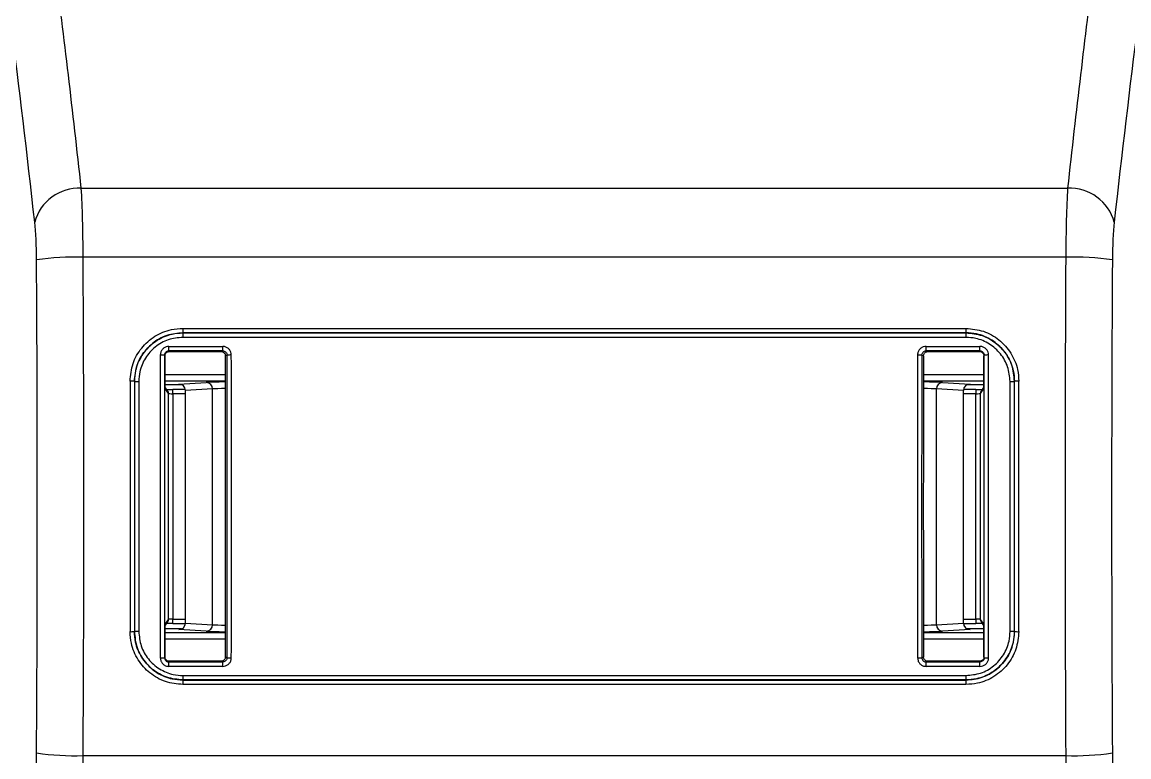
# Model space of a CAD drawing. Extents: x 9.3 to 87.2, y 1.1 to 68.8.
# Drawn here: x 79.536 to 82.111, y 26.507 to 28.216 of the extents above; entities that cross this region are included whole.
import ezdxf

# ---------------------------------------------------------------- set-up
doc = ezdxf.new("R2010")
doc.units = 0
doc.header["$MEASUREMENT"] = 0
doc.layers.add('OBJECT', color=7, linetype='CONTINUOUS')

msp = doc.modelspace()

# ---------------------------------------------------------------- linework, layer by layer
at = {"layer": 'OBJECT'}
for p, q in [((79.6735, 27.8297), (81.9683, 27.8297)), ((81.9641, 27.6692), (79.6777, 27.6692)), ((79.9099, 27.5039), (81.7319, 27.5039)), ((79.9099, 27.5039), (79.9099, 27.4935)), ((81.7319, 27.5039), (81.7319, 27.4935)), ((79.9099, 27.4935), (79.9099, 27.4933)), ((81.7319, 27.4935), (79.9099, 27.4935)), ((79.9099, 27.4933), (79.9099, 27.4829)), ((79.9099, 27.4933), (81.7319, 27.4933)), ((81.7319, 27.4829), (79.9099, 27.4829)), ((81.7319, 27.4933), (81.7319, 27.4935)), ((81.7319, 27.4933), (81.7319, 27.4829)), ((79.8773, 27.4618), (80.0025, 27.4618)), ((79.8773, 27.4514), (79.8773, 27.4618)), ((80.0025, 27.4514), (79.8773, 27.4514)), ((79.8773, 27.4514), (79.8781, 27.4499)), ((79.9985, 27.4499), (80.0025, 27.4514)), ((80.0025, 27.4514), (80.0025, 27.4618)), ((81.6393, 27.4618), (81.7644, 27.4618)), ((81.6393, 27.4514), (81.6393, 27.4618)), ((81.7644, 27.4514), (81.6393, 27.4514)), ((81.6393, 27.4514), (81.6433, 27.4499)), ((81.7637, 27.4499), (81.7644, 27.4514)), ((81.7644, 27.4514), (81.7644, 27.4618)), ((79.8681, 27.4399), (79.8673, 27.4414)), ((79.8781, 27.4499), (79.9985, 27.4499)), ((79.8781, 27.4499), (79.9985, 27.4499)), ((79.8781, 27.4499), (79.8781, 27.4499)), ((79.9985, 27.4499), (79.9985, 27.4499)), ((80.0126, 27.4415), (80.0086, 27.4399)), ((81.6331, 27.4399), (81.6292, 27.4415)), ((81.6433, 27.4499), (81.7637, 27.4499)), ((81.6433, 27.4499), (81.7637, 27.4499)), ((81.6433, 27.4499), (81.6433, 27.4499)), ((81.7637, 27.4499), (81.7637, 27.4499)), ((81.7744, 27.4414), (81.7737, 27.4399)), ((79.7971, 27.3806), (79.797, 27.3806)), ((79.8681, 27.3965), (80.0088, 27.3965)), ((80.0088, 27.381), (79.8681, 27.381)), ((79.9004, 27.3743), (79.9643, 27.378)), ((81.633, 27.3965), (81.7737, 27.3965)), ((81.7737, 27.381), (81.633, 27.381)), ((81.6775, 27.378), (81.7414, 27.3743)), ((81.8448, 27.3806), (81.8446, 27.3806)), ((79.8681, 27.3729), (79.9069, 27.3729)), ((79.8749, 27.3579), (79.8681, 27.3681)), ((79.8766, 27.3524), (79.8681, 27.3651)), ((79.8766, 26.8269), (79.8766, 27.3524)), ((79.9157, 27.3619), (79.8866, 27.3619)), ((79.8866, 27.3519), (79.8866, 27.3619)), ((79.8866, 27.3519), (79.8866, 26.8274)), ((79.9159, 27.3519), (79.8866, 27.3519)), ((79.9788, 27.363), (79.9159, 27.3593)), ((79.9159, 26.8182), (79.9159, 27.3593)), ((79.9788, 26.8145), (79.9788, 27.363)), ((81.663, 26.8145), (81.663, 27.363)), ((81.7259, 27.3593), (81.663, 27.363)), ((81.7259, 26.8182), (81.7259, 27.3593)), ((81.7552, 27.3519), (81.7259, 27.3519)), ((81.7552, 27.3619), (81.7261, 27.3619)), ((81.7349, 27.3729), (81.7736, 27.3729)), ((81.7552, 27.3619), (81.7552, 27.3519)), ((81.7552, 26.8274), (81.7552, 27.3519)), ((81.7734, 27.3646), (81.7652, 27.3524)), ((81.7652, 27.3524), (81.7652, 26.8269)), ((81.7735, 27.3679), (81.7669, 27.3579)), ((81.7735, 27.3662), (81.7734, 27.3646)), ((81.7735, 27.366), (81.7735, 27.3659)), ((79.8681, 26.8142), (79.8766, 26.8269)), ((79.8681, 26.8112), (79.8749, 26.8214)), ((79.8866, 26.8174), (79.8866, 26.8274)), ((79.8866, 26.8274), (79.9159, 26.8274)), ((79.8866, 26.8174), (79.9159, 26.8174)), ((79.9159, 26.8182), (79.9788, 26.8145)), ((81.663, 26.8145), (81.7259, 26.8182)), ((81.7259, 26.8274), (81.7552, 26.8274)), ((81.7259, 26.8174), (81.7552, 26.8174)), ((81.7552, 26.8274), (81.7552, 26.8174)), ((81.7652, 26.8269), (81.7734, 26.8147)), ((81.7669, 26.8214), (81.7735, 26.8114)), ((81.7734, 26.8147), (81.7735, 26.8131)), ((81.7735, 26.8134), (81.7735, 26.8133)), ((79.797, 26.7986), (79.7971, 26.7986)), ((79.9069, 26.8046), (79.8681, 26.8046)), ((79.8681, 26.7965), (80.0088, 26.7965)), ((80.0088, 26.781), (79.8681, 26.781)), ((79.9643, 26.7995), (79.9004, 26.8032)), ((81.633, 26.7965), (81.7737, 26.7965)), ((81.7737, 26.781), (81.633, 26.781)), ((81.7414, 26.8032), (81.6775, 26.7995)), ((81.7736, 26.8046), (81.7349, 26.8046)), ((81.8446, 26.7986), (81.8448, 26.7986)), ((79.8673, 26.7378), (79.8681, 26.7394)), ((79.8781, 26.7294), (79.8773, 26.7279)), ((79.9985, 26.7294), (79.8781, 26.7294)), ((79.9985, 26.7294), (79.8781, 26.7294)), ((79.8781, 26.7294), (79.8781, 26.7294)), ((80.0025, 26.7279), (79.9985, 26.7294)), ((79.9985, 26.7294), (79.9985, 26.7294)), ((80.0086, 26.7394), (80.0126, 26.7378)), ((81.6292, 26.7378), (81.6331, 26.7394)), ((81.6433, 26.7294), (81.6393, 26.7279)), ((81.7637, 26.7294), (81.6433, 26.7294)), ((81.7637, 26.7294), (81.6433, 26.7294)), ((81.6433, 26.7294), (81.6433, 26.7294)), ((81.7644, 26.7279), (81.7637, 26.7294)), ((81.7637, 26.7294), (81.7637, 26.7294)), ((81.7737, 26.7394), (81.7744, 26.7378)), ((79.8773, 26.7175), (79.8773, 26.7279)), ((79.8773, 26.7279), (80.0025, 26.7279)), ((80.0025, 26.7175), (79.8773, 26.7175)), ((80.0025, 26.7175), (80.0025, 26.7279)), ((81.6393, 26.7175), (81.6393, 26.7279)), ((81.6393, 26.7279), (81.7644, 26.7279)), ((81.7644, 26.7175), (81.6393, 26.7175)), ((81.7644, 26.7175), (81.7644, 26.7279)), ((79.9099, 26.6963), (79.9099, 26.6859)), ((79.9099, 26.6963), (81.7319, 26.6963)), ((79.9099, 26.6859), (79.9099, 26.6858)), ((81.7319, 26.6859), (79.9099, 26.6859)), ((79.9099, 26.6858), (79.9099, 26.6754)), ((79.9099, 26.6858), (81.7319, 26.6858)), ((81.7319, 26.6963), (81.7319, 26.6859)), ((81.7319, 26.6858), (81.7319, 26.6859)), ((81.7319, 26.6858), (81.7319, 26.6754)), ((81.7319, 26.6754), (79.9099, 26.6754)), ((79.6777, 26.51), (81.9641, 26.51))]:
    msp.add_line(p, q, dxfattribs=at)
for centre, radius, start, end in [((79.6682, 27.7231), 0.1068, 87.178, 165.0664), ((81.9736, 27.7231), 0.1068, 14.9334, 92.8222), ((79.658, 27.0682), 0.6014, 88.1162, 98.4756), ((81.9838, 27.0682), 0.6014, 81.5244, 91.8837), ((79.8597, 27.3669), 0.0749, 84.1707, 91.8308), ((80.0206, 27.3549), 0.087, 88.7207, 95.2928), ((81.6212, 27.3549), 0.0869, 84.7069, 91.2795), ((81.7821, 27.367), 0.0749, 88.1686, 95.8299), ((79.7893, 27.2903), 0.0907, 85.1893, 91.5128), ((79.8047, 27.4709), 0.0906, 265.1845, 271.5143), ((79.964, 27.3632), 0.0148, 359.2951, 88.7252), ((81.6778, 27.3632), 0.0148, 91.2766, 180.7031), ((81.837, 27.4709), 0.0906, 268.4858, 274.8154), ((81.8524, 27.2903), 0.0907, 88.4868, 94.8111), ((79.8666, 27.3524), 0.01, 359.9917, 33.67), ((81.7752, 27.3524), 0.00999, 146.3119, 180.0264), ((79.8666, 26.8269), 0.01, 326.3298, 0.0085), ((79.964, 26.8144), 0.0148, 271.2748, 0.7049), ((81.6778, 26.8144), 0.0148, 179.2969, 268.7234), ((81.7752, 26.8269), 0.00999, 179.9735, 213.6883), ((79.7893, 26.889), 0.0907, 268.4872, 274.8107), ((79.8047, 26.7084), 0.0906, 88.4857, 94.8155), ((81.837, 26.7084), 0.0906, 85.1846, 91.5142), ((81.8524, 26.889), 0.0907, 265.1889, 271.5132), ((79.8597, 26.8123), 0.0749, 268.1685, 275.83), ((80.0206, 26.8244), 0.087, 264.7074, 271.279), ((81.6212, 26.8244), 0.087, 268.7207, 275.2928), ((81.7821, 26.8123), 0.0749, 264.1694, 271.832), ((79.658, 27.1111), 0.6014, 261.5244, 271.8838), ((81.9838, 27.1111), 0.6014, 268.1163, 278.4755)]:
    msp.add_arc(centre, radius, start, end, dxfattribs=at)
for centre, major_axis, ratio, start_param, end_param in [((78.9497, 20.4846), (0, 10.1198), 0.103972, 5.524599, 5.601947), ((82.6921, 20.4846), (0, 10.1198), 0.103972, 0.681238, 0.758586), ((78.8413, 20.4846), (0, 10.0108), 0.105104, 5.524599, 5.594554), ((82.8005, 20.4846), (0, 10.0108), 0.105104, 0.688631, 0.758586), ((79.664, 27.6555), (0, 0.24), 0.057369, 4.769693, 5.524599), ((81.9778, 27.6555), (0, 0.24), 0.057369, 0.758586, 1.513492), ((79.5556, 27.6555), (0, 0.131), 0.105104, 4.769693, 5.524599), ((82.0862, 27.6555), (0, 0.131), 0.105104, 0.758586, 1.513492), ((78.5189, 27.0896), (0, 10.011), 0.105104, 4.655085, 4.769693), ((78.6273, 27.0896), (0, 10.12), 0.103972, 4.655085, 4.769693), ((83.0145, 27.0896), (0, 10.12), 0.103972, 1.513492, 1.6281), ((83.1229, 27.0896), (0, 10.011), 0.105104, 1.513492, 1.6281), ((80.0332, 27.0896), (0, 10.09), 0.017438, 1.535888, 1.605705), ((80.0432, 27.0896), (0, 10.08), 0.017455, 1.535888, 1.605705), ((80.0432, 27.0896), (0, 10.035), 0.017455, 1.535888, 1.543342), ((79.1312, 27.0896), (0, 10.035), 0.087489, 4.677476, 4.747302), ((79.1312, 27.0896), (0, 10.08), 0.087489, 4.677476, 4.747302), ((79.1412, 27.0896), (0, 10.09), 0.087402, 4.677476, 4.747302), ((82.5006, 27.0896), (0, 10.09), 0.087402, 1.535883, 1.60571), ((82.5106, 27.0896), (0, 10.08), 0.087489, 1.535883, 1.60571), ((82.5106, 27.0896), (0, 10.035), 0.087489, 1.535883, 1.60571), ((81.5986, 27.0896), (0, 10.035), 0.017455, 4.741842, 4.747297), ((81.5986, 27.0896), (0, 10.08), 0.017455, 4.677481, 4.747297), ((81.6086, 27.0896), (0, 10.09), 0.017438, 4.677481, 4.747297), ((79.9634, 27.0896), (0, 10.12), 0.017438, 1.542009, 1.599584), ((79.9734, 27.0896), (0, 10.11), 0.017455, 1.542009, 1.599584), ((79.9734, 27.0896), (0, 10.1), 0.017455, 1.54198, 1.599612), ((79.9834, 27.0896), (0, 10.09), 0.017472, 1.54198, 1.599612), ((79.9004, 27.3593), (0.0155, 0.0009), 0.96581, 6.227335, 7.794117), ((80.2203, 27.3769), (0.265, 0), 0.015513, 2.494666, 2.879763), ((81.4215, 27.3769), (0.265, 0), 0.015513, 0.261829, 0.646927), ((81.7414, 27.3593), (0.0155, -0.0009), 0.96581, 1.630661, 3.197443), ((81.7733, 27.3846), (0, 0.02), 0.017455, 3.167773, 4.741842), ((81.6584, 27.0896), (0, 10.09), 0.017472, 4.683573, 4.741205), ((81.6684, 27.0896), (0, 10.1), 0.017455, 4.683573, 4.741205), ((81.6684, 27.0896), (0, 10.11), 0.017455, 4.683602, 4.741176), ((81.6784, 27.0896), (0, 10.12), 0.017438, 4.683602, 4.741176), ((79.8866, 27.3624), (0.02, 0), 0.026186, 3.8607, 4.712389), ((79.8866, 27.3524), (0.01, 0), 0.052372, 3.159046, 4.712389), ((80.2203, 27.3619), (0.25, 0), 0.016443, 2.578608, 2.879763), ((81.4215, 27.3619), (0.25, 0), 0.016443, 0.261829, 0.562985), ((81.7552, 27.3624), (0.02, 0), 0.026186, 4.712389, 5.624307), ((81.7552, 27.3524), (0.01, 0), 0.052372, 4.712389, 6.265732), ((80.0432, 27.0896), (0, 10.035), 0.017455, 1.59825, 1.605705), ((79.8866, 26.8169), (0.02, 0), 0.026186, 1.570796, 2.482715), ((79.8866, 26.8269), (0.01, 0), 0.052372, 1.570796, 3.124139), ((79.9004, 26.8182), (0.0155, -0.0009), 0.96581, 4.772254, 6.339035), ((80.2203, 26.8156), (0.25, 0), 0.016443, 3.403422, 3.704546), ((81.4215, 26.8156), (0.25, 0), 0.016443, 5.720232, 6.021356), ((81.7414, 26.8182), (0.0155, 0.0009), 0.96581, 3.085743, 4.652524), ((81.7552, 26.8269), (0.01, 0), 0.052372, 0.017453, 1.570796), ((81.7552, 26.8169), (0.02, 0), 0.026186, 0.719107, 1.570796), ((81.7733, 26.7947), (0, 0.02), 0.017455, 4.682936, 6.257005), ((80.2203, 26.8006), (0.265, 0), 0.015513, 3.403422, 3.788492), ((81.4215, 26.8006), (0.265, 0), 0.015513, 5.636286, 6.021356), ((81.5986, 27.0896), (0, 10.035), 0.017455, 4.677481, 4.682936), ((79.5556, 26.5238), (0, 0.131), 0.105104, 3.900179, 4.655085), ((79.664, 26.5238), (0, 0.24), 0.057369, 3.900179, 4.655085), ((81.9778, 26.5238), (0, 0.24), 0.057369, 1.6281, 2.383006), ((82.0862, 26.5238), (0, 0.131), 0.105104, 1.6281, 2.383006)]:
    msp.add_ellipse(centre, major_axis=major_axis, ratio=ratio, start_param=start_param, end_param=end_param, dxfattribs=at)
for points, knots in [([(79.787, 27.3809), (79.7883, 27.3948), (79.7911, 27.4225), (79.8123, 27.4594), (79.8436, 27.4872), (79.8781, 27.5018), (79.9009, 27.5033), (79.9099, 27.5039)], [0, 0, 0, 0, 0.2151315, 0.430265, 0.6453086, 0.8600658, 1, 1, 1, 1]), ([(81.7319, 27.5039), (81.7457, 27.5026), (81.7733, 27.4998), (81.8101, 27.4787), (81.8379, 27.4475), (81.8527, 27.4129), (81.8542, 27.39), (81.8548, 27.3809)], [0, 0, 0, 0, 0.21434, 0.428673, 0.643186, 0.858034, 1, 1, 1, 1]), ([(79.9099, 27.4935), (79.8972, 27.4923), (79.8718, 27.4898), (79.838, 27.4703), (79.8125, 27.4417), (79.7989, 27.41), (79.7975, 27.389), (79.797, 27.3806)], [0, 0, 0, 0, 0.214577, 0.429151, 0.643826, 0.858661, 1, 1, 1, 1]), ([(79.7971, 27.3806), (79.7984, 27.3933), (79.8009, 27.4187), (79.8204, 27.4525), (79.849, 27.4779), (79.8807, 27.4914), (79.9016, 27.4928), (79.9099, 27.4933)], [0, 0, 0, 0, 0.214843, 0.429686, 0.644528, 0.859298, 1, 1, 1, 1]), ([(79.9099, 27.4829), (79.8983, 27.4818), (79.8752, 27.4795), (79.8444, 27.4618), (79.8212, 27.4358), (79.8089, 27.4069), (79.8076, 27.3879), (79.8071, 27.3804)], [0, 0, 0, 0, 0.214877, 0.42976, 0.644617, 0.8594, 1, 1, 1, 1]), ([(81.8448, 27.3806), (81.8436, 27.3933), (81.8411, 27.4187), (81.8216, 27.4526), (81.7929, 27.4781), (81.7611, 27.4916), (81.7402, 27.493), (81.7319, 27.4935)], [0, 0, 0, 0, 0.214894, 0.429788, 0.644687, 0.859483, 1, 1, 1, 1]), ([(81.7319, 27.4933), (81.7446, 27.4921), (81.7699, 27.4896), (81.8037, 27.4702), (81.8292, 27.4416), (81.8427, 27.4099), (81.8441, 27.389), (81.8446, 27.3806)], [0, 0, 0, 0, 0.214633, 0.429265, 0.643958, 0.858756, 1, 1, 1, 1]), ([(81.8346, 27.3804), (81.8335, 27.3919), (81.8312, 27.415), (81.8135, 27.4457), (81.7874, 27.4689), (81.7586, 27.4812), (81.7395, 27.4825), (81.7319, 27.4829)], [0, 0, 0, 0, 0.214604, 0.429204, 0.643897, 0.858706, 1, 1, 1, 1]), ([(79.8773, 27.4618), (79.8751, 27.4616), (79.8706, 27.4611), (79.8646, 27.4577), (79.8601, 27.4526), (79.8577, 27.447), (79.8574, 27.4433), (79.8573, 27.4418)], [0, 0, 0, 0, 0.2145499, 0.4291091, 0.6437392, 0.8585491, 1, 1, 1, 1]), ([(79.8673, 27.4414), (79.8674, 27.4426), (79.8677, 27.4448), (79.8694, 27.4478), (79.8719, 27.4501), (79.8747, 27.4513), (79.8766, 27.4514), (79.8773, 27.4514)], [0, 0, 0, 0, 0.2145901, 0.4291721, 0.6438406, 0.8586265, 1, 1, 1, 1]), ([(80.0225, 27.4418), (80.0223, 27.4441), (80.0218, 27.4486), (80.0184, 27.4546), (80.0133, 27.4591), (80.0077, 27.4615), (80.0039, 27.4617), (80.0025, 27.4618)], [0, 0, 0, 0, 0.214325, 0.428641, 0.643244, 0.858471, 1, 1, 1, 1]), ([(80.0025, 27.4514), (80.0036, 27.4513), (80.0059, 27.4511), (80.009, 27.4493), (80.0112, 27.4468), (80.0124, 27.444), (80.0125, 27.4422), (80.0126, 27.4415)], [0, 0, 0, 0, 0.219261, 0.43859, 0.656432, 0.871061, 1, 1, 1, 1]), ([(81.6393, 27.4618), (81.6371, 27.4616), (81.6325, 27.4611), (81.6265, 27.4577), (81.622, 27.4526), (81.6196, 27.447), (81.6193, 27.4433), (81.6193, 27.4418)], [0, 0, 0, 0, 0.2158887, 0.4317743, 0.6474045, 0.8624418, 1, 1, 1, 1]), ([(81.6292, 27.4415), (81.6293, 27.4426), (81.6296, 27.4448), (81.6313, 27.4478), (81.6338, 27.45), (81.6366, 27.4513), (81.6385, 27.4514), (81.6393, 27.4514)], [0, 0, 0, 0, 0.2109945, 0.4219293, 0.6343698, 0.8499443, 1, 1, 1, 1]), ([(81.7844, 27.4418), (81.7842, 27.444), (81.7838, 27.4486), (81.7803, 27.4545), (81.7752, 27.4591), (81.7696, 27.4615), (81.7659, 27.4617), (81.7644, 27.4618)], [0, 0, 0, 0, 0.214996, 0.429992, 0.644917, 0.859672, 1, 1, 1, 1]), ([(81.7644, 27.4514), (81.7656, 27.4513), (81.7678, 27.4511), (81.7708, 27.4494), (81.7731, 27.4468), (81.7743, 27.444), (81.7744, 27.4422), (81.7744, 27.4414)], [0, 0, 0, 0, 0.214943, 0.429901, 0.644803, 0.85958, 1, 1, 1, 1]), ([(79.8681, 27.4399), (79.8682, 27.441), (79.8685, 27.4432), (79.8702, 27.4462), (79.8727, 27.4485), (79.8755, 27.4497), (79.8774, 27.4498), (79.8781, 27.4499)], [0, 0, 0, 0, 0.214592, 0.429174, 0.643843, 0.858663, 1, 1, 1, 1]), ([(79.9985, 27.4499), (79.9997, 27.4498), (80.002, 27.4495), (80.005, 27.4478), (80.0073, 27.4452), (80.0085, 27.4424), (80.0086, 27.4406), (80.0086, 27.4399)], [0, 0, 0, 0, 0.2192955, 0.4386213, 0.6564393, 0.8710646, 1, 1, 1, 1]), ([(81.6331, 27.4399), (81.6333, 27.441), (81.6335, 27.4433), (81.6352, 27.4462), (81.6377, 27.4485), (81.6406, 27.4497), (81.6425, 27.4498), (81.6433, 27.4499)], [0, 0, 0, 0, 0.210996, 0.421941, 0.634365, 0.849958, 1, 1, 1, 1]), ([(81.7637, 27.4499), (81.7648, 27.4498), (81.767, 27.4495), (81.77, 27.4478), (81.7723, 27.4453), (81.7735, 27.4425), (81.7736, 27.4406), (81.7737, 27.4399)], [0, 0, 0, 0, 0.214959, 0.429912, 0.64481, 0.859584, 1, 1, 1, 1]), ([(79.9099, 26.6754), (79.8961, 26.6767), (79.8685, 26.6794), (79.8317, 26.7006), (79.8039, 26.7318), (79.7891, 26.7663), (79.7876, 26.7892), (79.787, 26.7984)], [0, 0, 0, 0, 0.2143401, 0.4286737, 0.6431867, 0.8580339, 1, 1, 1, 1]), ([(79.797, 26.7986), (79.7982, 26.7859), (79.8007, 26.7605), (79.8202, 26.7267), (79.8489, 26.7012), (79.8807, 26.6877), (79.9016, 26.6863), (79.9099, 26.6858)], [0, 0, 0, 0, 0.2148944, 0.4297875, 0.6446888, 0.8594841, 1, 1, 1, 1]), ([(79.9099, 26.6859), (79.8972, 26.6872), (79.8719, 26.6897), (79.8381, 26.7091), (79.8126, 26.7377), (79.7991, 26.7694), (79.7977, 26.7903), (79.7971, 26.7986)], [0, 0, 0, 0, 0.214633, 0.429263, 0.643959, 0.858756, 1, 1, 1, 1]), ([(79.8071, 26.7989), (79.8083, 26.7874), (79.8106, 26.7643), (79.8283, 26.7336), (79.8543, 26.7104), (79.8832, 26.6981), (79.9023, 26.6968), (79.9099, 26.6963)], [0, 0, 0, 0, 0.214604, 0.429203, 0.643897, 0.858708, 1, 1, 1, 1]), ([(81.7319, 26.6963), (81.7434, 26.6975), (81.7666, 26.6997), (81.7974, 26.7175), (81.8206, 26.7435), (81.8329, 26.7724), (81.8341, 26.7914), (81.8346, 26.7989)], [0, 0, 0, 0, 0.214879, 0.429758, 0.644618, 0.8594, 1, 1, 1, 1]), ([(81.7319, 26.6858), (81.7446, 26.687), (81.77, 26.6895), (81.8038, 26.709), (81.8293, 26.7376), (81.8429, 26.7693), (81.8443, 26.7903), (81.8448, 26.7986)], [0, 0, 0, 0, 0.214577, 0.42915, 0.643825, 0.858661, 1, 1, 1, 1]), ([(81.8446, 26.7986), (81.8434, 26.786), (81.8409, 26.7606), (81.8214, 26.7268), (81.7928, 26.7013), (81.7611, 26.6879), (81.7402, 26.6865), (81.7319, 26.6859)], [0, 0, 0, 0, 0.214843, 0.429686, 0.644527, 0.859299, 1, 1, 1, 1]), ([(81.8548, 26.7984), (81.8535, 26.7845), (81.8507, 26.7568), (81.8295, 26.7199), (81.7982, 26.6921), (81.7636, 26.6774), (81.7409, 26.676), (81.7319, 26.6754)], [0, 0, 0, 0, 0.215131, 0.430266, 0.64531, 0.860066, 1, 1, 1, 1]), ([(79.8573, 26.7375), (79.8576, 26.7352), (79.858, 26.7307), (79.8615, 26.7247), (79.8665, 26.7202), (79.8722, 26.7178), (79.8759, 26.7176), (79.8773, 26.7175)], [0, 0, 0, 0, 0.214994, 0.429995, 0.644918, 0.859673, 1, 1, 1, 1]), ([(79.8673, 26.7378), (79.8674, 26.7371), (79.8675, 26.7353), (79.8687, 26.7324), (79.871, 26.7299), (79.874, 26.7282), (79.8762, 26.728), (79.8773, 26.7279)], [0, 0, 0, 0, 0.140418, 0.355198, 0.570086, 0.785041, 1, 1, 1, 1]), ([(79.8781, 26.7294), (79.877, 26.7295), (79.8747, 26.7298), (79.8717, 26.7315), (79.8695, 26.734), (79.8683, 26.7368), (79.8682, 26.7387), (79.8681, 26.7394)], [0, 0, 0, 0, 0.21496, 0.429914, 0.644801, 0.859583, 1, 1, 1, 1]), ([(80.0086, 26.7394), (80.0085, 26.7382), (80.0083, 26.736), (80.0066, 26.7331), (80.0041, 26.7308), (80.0012, 26.7296), (79.9993, 26.7295), (79.9985, 26.7294)], [0, 0, 0, 0, 0.210991, 0.421937, 0.634364, 0.849958, 1, 1, 1, 1]), ([(80.0126, 26.7378), (80.0125, 26.7367), (80.0122, 26.7345), (80.0105, 26.7315), (80.008, 26.7293), (80.0051, 26.728), (80.0032, 26.7279), (80.0025, 26.7279)], [0, 0, 0, 0, 0.2109911, 0.4219371, 0.6343675, 0.8499613, 1, 1, 1, 1]), ([(80.0025, 26.7175), (80.0047, 26.7177), (80.0092, 26.7182), (80.0153, 26.7216), (80.0198, 26.7267), (80.0222, 26.7323), (80.0224, 26.736), (80.0225, 26.7374)], [0, 0, 0, 0, 0.21589, 0.431769, 0.6474, 0.862442, 1, 1, 1, 1]), ([(81.6193, 26.7374), (81.6195, 26.7352), (81.6199, 26.7307), (81.6234, 26.7247), (81.6285, 26.7202), (81.6341, 26.7178), (81.6379, 26.7176), (81.6393, 26.7175)], [0, 0, 0, 0, 0.214324, 0.428637, 0.643247, 0.858463, 1, 1, 1, 1]), ([(81.6292, 26.7378), (81.6293, 26.7371), (81.6294, 26.7353), (81.6305, 26.7325), (81.6328, 26.7299), (81.6359, 26.7282), (81.6382, 26.728), (81.6393, 26.7279)], [0, 0, 0, 0, 0.128936, 0.343571, 0.561396, 0.780722, 1, 1, 1, 1]), ([(81.6433, 26.7294), (81.6421, 26.7295), (81.6398, 26.7298), (81.6368, 26.7315), (81.6345, 26.7341), (81.6333, 26.7369), (81.6332, 26.7387), (81.6331, 26.7394)], [0, 0, 0, 0, 0.2192785, 0.4386055, 0.6564354, 0.8710618, 1, 1, 1, 1]), ([(81.7737, 26.7394), (81.7736, 26.7383), (81.7733, 26.736), (81.7716, 26.733), (81.7691, 26.7308), (81.7663, 26.7296), (81.7644, 26.7295), (81.7637, 26.7294)], [0, 0, 0, 0, 0.214585, 0.429164, 0.643829, 0.858647, 1, 1, 1, 1]), ([(81.7744, 26.7378), (81.7743, 26.7367), (81.7741, 26.7345), (81.7724, 26.7315), (81.7699, 26.7292), (81.767, 26.728), (81.7652, 26.7279), (81.7644, 26.7279)], [0, 0, 0, 0, 0.2145902, 0.4291722, 0.6438408, 0.8586451, 1, 1, 1, 1]), ([(81.7644, 26.7175), (81.7667, 26.7177), (81.7712, 26.7182), (81.7772, 26.7216), (81.7817, 26.7267), (81.7841, 26.7323), (81.7843, 26.736), (81.7844, 26.7375)], [0, 0, 0, 0, 0.214551, 0.429103, 0.643742, 0.858546, 1, 1, 1, 1])]:
    msp.add_open_spline(points, degree=3, knots=knots, dxfattribs=at)

doc.saveas('drawing.dxf')
